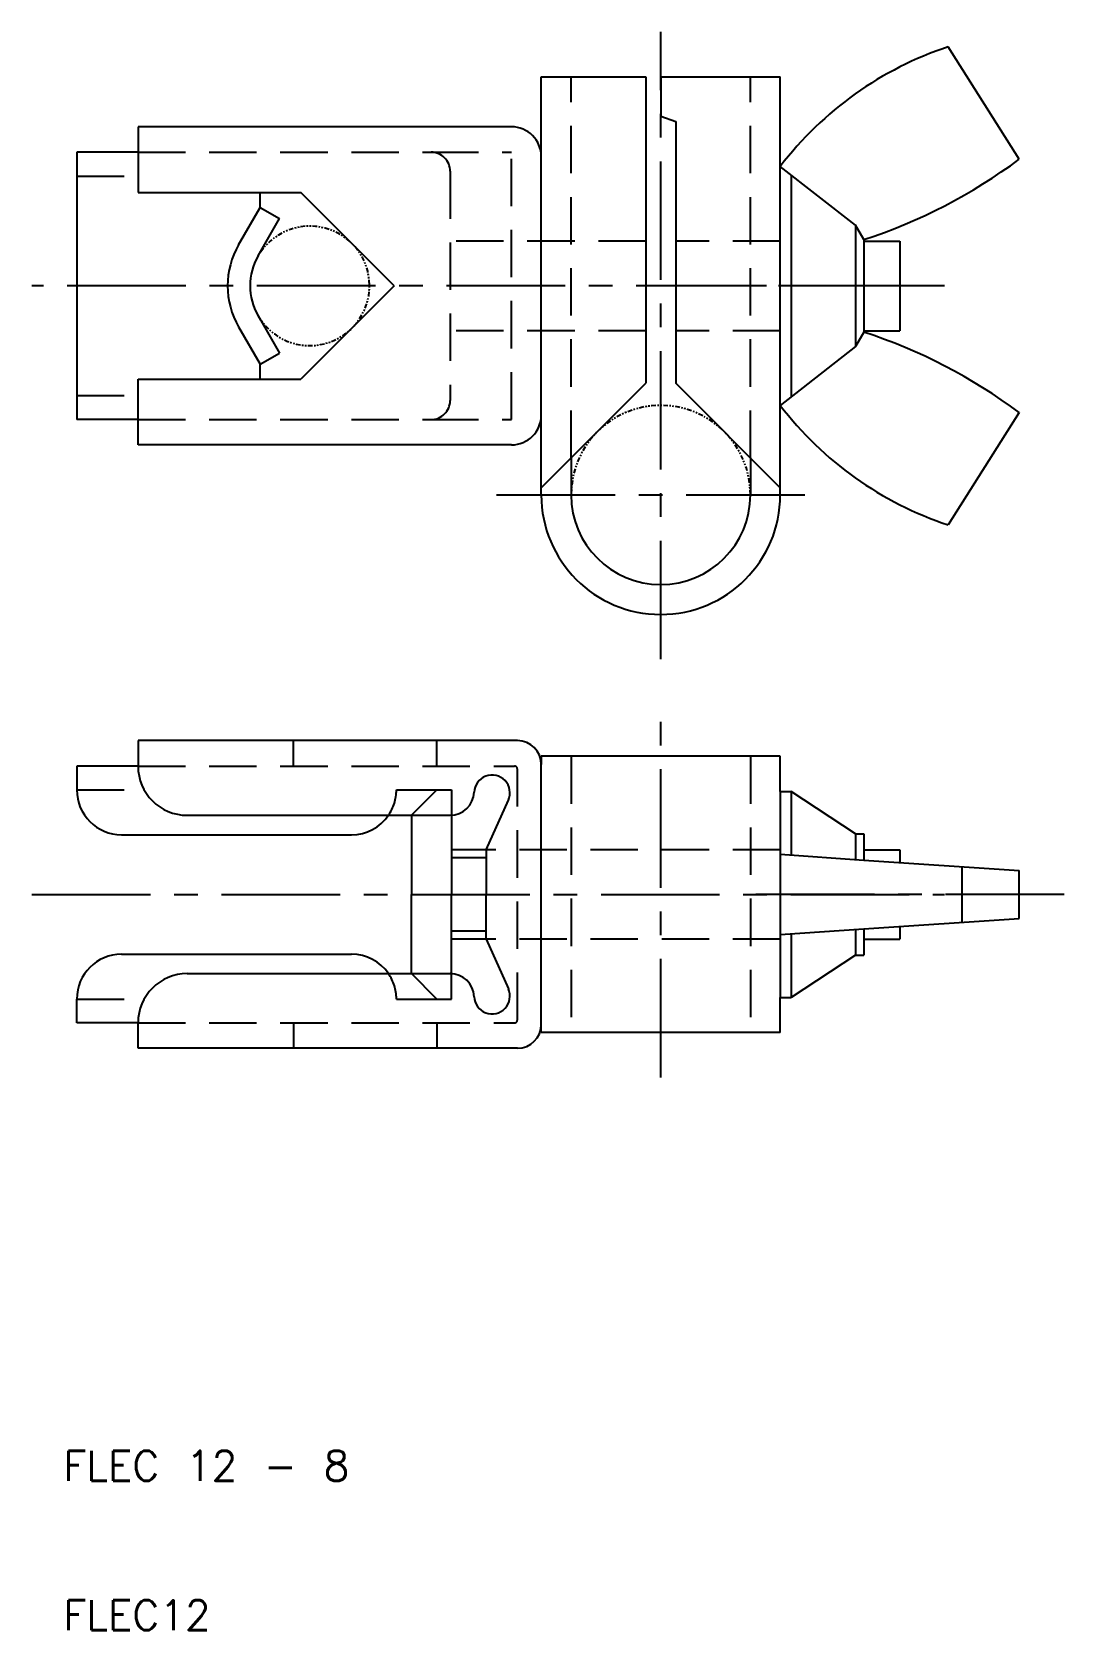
# Model space of a CAD drawing. Extents: x 8 to 77, y 10 to 117.
import ezdxf

# ---------------------------------------------------------------- set-up
doc = ezdxf.new("R2010")
doc.units = 0
doc.header["$LTSCALE"] = 0.25
for name, pattern in [('CENTER', [50.8, 31.75, -6.35, 6.35, -6.35]), ('DASHED', [19.05, 12.7, -6.35]), ('PHANTOM', [2.5, 1.25, -0.25, 0.25, -0.25, 0.25, -0.25])]:
    doc.linetypes.add(name, pattern=pattern)
doc.layers.get('0').update_dxf_attribs({"linetype": 'CONTINUOUS'})
doc.layers.add('CENTER', color=1, linetype='CENTER')
doc.styles.get("Standard").update_dxf_attribs({"font": 'txt.shx', "bigfont": 'extfont.shx'})

msp = doc.modelspace()

# ---------------------------------------------------------------- linework, layer by layer
for p, q in [((74, 108.480437), (69.244769, 116)), ((42, 114), (49, 114)), ((42, 108.65), (42, 114)), ((49, 114), (49, 93.485281)), ((50, 114), (50, 111.36397)), ((50, 114), (58, 114)), ((58, 108), (58, 114)), ((50, 111.36397), (51, 111)), ((40, 110.65), (15, 110.65)), ((15, 110.65), (15, 108.95)), ((51, 111), (51, 93.485281)), ((15, 108.95), (10.9, 108.95)), ((10.9, 108.95), (10.9, 91.05)), ((15, 108.95), (15, 106.25)), ((42, 91.35), (42, 108.65)), ((58, 92), (58, 108)), ((63.04, 104.064), (58, 108)), ((58.728, 107.431467), (58.728, 92.568533)), ((15, 106.25), (23.180236, 106.25)), ((23.180236, 106.25), (25.906854, 106.25)), ((23.180236, 105.25), (23.180236, 106.25)), ((32.156854, 100), (25.906854, 106.25)), ((21.73686, 102.75), (23.180236, 105.25)), ((23.180236, 105.25), (24.479274, 104.5)), ((23.03591, 102.000021), (24.479274, 104.5)), ((63.04, 104.064), (63.04, 95.936)), ((63.6, 103.093867), (63.04, 104.064)), ((63.6, 103.093867), (63.6, 96.906133)), ((63.6, 103), (66, 103)), ((66, 103), (66, 97)), ((32.156854, 100), (25.906854, 93.75)), ((23.03591, 97.999979), (24.47927, 95.500043)), ((21.736877, 97.249971), (23.180236, 94.750035)), ((63.6, 96.906133), (63.04, 95.936)), ((63.6, 97), (66, 97)), ((23.180236, 94.750035), (24.47927, 95.500043)), ((63.04, 95.936), (58, 92)), ((23.180236, 93.75), (23.180236, 94.750035)), ((15, 93.75), (23.180236, 93.75)), ((15, 91.05), (15, 93.75)), ((23.180236, 93.75), (25.906854, 93.75)), ((42, 86.485281), (49, 93.485281)), ((58, 86.485281), (51, 93.485281)), ((15, 91.05), (10.9, 91.05)), ((15, 89.35), (15, 91.05)), ((42, 86), (42, 91.35)), ((58, 86), (58, 92)), ((74, 91.519563), (69.244769, 84)), ((40, 89.35), (15, 89.35)), ((44, 88.485281), (44, 86)), ((56, 88.485281), (56, 86)), ((40.4, 69.55), (15, 69.55)), ((15, 69.55), (15, 67.85)), ((58, 68.5), (42, 68.5)), ((42, 68.5), (42, 67.95)), ((58, 66.15), (58, 68.5)), ((15, 67.85), (10.9, 67.85)), ((10.9, 67.85), (10.9, 66.25)), ((42, 50.55), (42, 67.95)), ((38.32, 62.25), (39.796046, 65.561448)), ((58, 66.15), (58, 52.35)), ((58, 66.15), (58.728, 66.15)), ((63.04, 63.314), (58.728, 66.15)), ((58.728, 66.15), (58.728, 61.888496)), ((18.3, 64.55), (31.771841, 64.55)), ((31.771841, 64.55), (33.3, 64.55)), ((33.3, 64.55), (33.3, 59.25)), ((33.3, 64.55), (35.901786, 64.55)), ((36, 64.553017), (36, 59.25)), ((13.9, 63.25), (29.3, 63.25)), ((63.04, 63.314), (63.6, 63.314)), ((63.04, 63.314), (63.04, 61.59528)), ((63.6, 63.314), (63.6, 61.5572)), ((38.32, 62.25), (36, 62.25)), ((38.32, 62.25), (38.32, 59.25)), ((63.6, 62.25), (66, 62.25)), ((66, 62.25), (66, 61.394)), ((58, 61.938), (63.6, 61.5572)), ((63.6, 61.5572), (74, 60.85)), ((70.16, 61.11112), (70.16, 57.38888)), ((74, 57.65), (74, 60.85)), ((33.3, 53.95), (33.3, 59.25)), ((36, 53.946983), (36, 59.25)), ((38.32, 56.25), (38.32, 59.25)), ((58, 56.562), (63.6, 56.9428)), ((63.04, 56.90472), (63.04, 55.186)), ((63.6, 56.9428), (74, 57.65)), ((63.6, 56.9428), (63.6, 55.186)), ((66, 57.106), (66, 56.25)), ((38.32, 56.25), (36, 56.25)), ((38.32, 56.25), (39.796046, 52.938552)), ((58.728, 56.611504), (58.728, 52.35)), ((63.6, 56.25), (66, 56.25)), ((13.9, 55.25), (29.3, 55.25)), ((63.04, 55.186), (58.728, 52.35)), ((63.04, 55.186), (63.6, 55.186)), ((18.3, 53.95), (31.771841, 53.95)), ((31.771841, 53.95), (33.3, 53.95)), ((33.3, 53.95), (35.901786, 53.95)), ((10.9, 50.65), (10.9, 52.25)), ((58, 52.35), (58.728, 52.35)), ((58, 50), (58, 52.35)), ((15, 50.65), (10.9, 50.65)), ((15, 48.95), (15, 50.65)), ((42, 50), (42, 50.55)), ((58, 50), (42, 50)), ((40.4, 48.95), (15, 48.95))]:
    msp.add_line(p, q)
at = {"color": 3, "linetype": 'DASHED'}
for p, q in [((44, 88.485281), (44, 114)), ((56, 88.485281), (56, 114)), ((15, 108.95), (34.62, 108.95)), ((34.62, 108.95), (40, 108.95)), ((40, 91.05), (40, 108.95)), ((10.9, 107.35), (15, 107.35)), ((35.9, 107.67), (35.9, 92.33)), ((49, 103), (35.9, 103)), ((58, 103), (51, 103)), ((49, 97), (35.9, 97)), ((58, 97), (51, 97)), ((10.9, 92.65), (15, 92.65)), ((15, 91.05), (34.62, 91.05)), ((34.62, 91.05), (40, 91.05)), ((25.4, 67.85), (25.4, 69.55)), ((35, 67.85), (35, 69.55)), ((44, 68.5), (44, 50)), ((56, 68.5), (56, 50)), ((15, 67.85), (40.2, 67.85)), ((40.4, 50.85), (40.4, 67.65)), ((10.9, 66.25), (15.413826, 66.25)), ((32.3, 66.25), (35, 66.25)), ((35, 66.25), (33.3, 64.55)), ((35, 66.25), (36, 66.25)), ((36, 66.25), (36, 64.553017)), ((58, 62.25), (38.32, 62.25)), ((58, 56.25), (38.32, 56.25)), ((35, 52.25), (33.3, 53.95)), ((36, 52.25), (36, 53.946983)), ((10.9, 52.25), (15.413826, 52.25)), ((32.3, 52.25), (35, 52.25)), ((35, 52.25), (36, 52.25)), ((15, 50.65), (40.2, 50.65)), ((25.4, 50.65), (25.4, 48.95)), ((35, 50.65), (35, 48.95))]:
    msp.add_line(p, q, dxfattribs=at)
at = {"color": 3}
for p, q in [((38.32, 61.7), (36, 61.7)), ((38.32, 56.8), (36, 56.8))]:
    msp.add_line(p, q, dxfattribs=at)
for centre, radius, start, end in [((76.56, 93.814937), 23.36, 108.249287, 142.609994), ((40, 108.65), 2, 0, 90), ((52.24, 137.76), 36.48, 288.143833, 306.619012), ((26.5, 100), 5.5, 150, 210.000344), ((26.5, 100), 4, 149.999656, 210.000344), ((52.24, 62.24), 36.48, 53.380988, 71.856167), ((40, 91.35), 2, 270, 0), ((76.56, 106.185063), 23.36, 217.390006, 251.750713), ((50, 86), 6, 134.98298317, 135.01701683), ((50, 86), 6, 44.98298317, 45.01701683), ((50, 86), 8, 180, 0), ((50, 86), 6, 180, 0), ((40.4, 67.95), 1.6, 0, 90), ((18.3, 67.85), 3.3, 180, 270), ((38.7, 66.05), 1.2, 335.975537, 177.953287), ((13.9, 66.25), 3, 180, 270), ((35.901786, 66.15), 1.6, 270, 357.953287), ((29.3, 66.25), 3, 270, 325.481892), ((13.9, 52.25), 3, 90, 180), ((29.3, 52.25), 3, 34.518108, 90), ((18.3, 50.65), 3.3, 90, 180), ((35.901786, 52.35), 1.6, 2.046713, 90), ((38.7, 52.45), 1.2, 182.046713, 24.024463), ((40.4, 50.55), 1.6, 270, 0)]:
    msp.add_arc(centre, radius, start, end)
at = {"color": 3, "linetype": 'DASHED'}
for centre, radius, start, end in [((34.62, 107.67), 1.28, 0, 90), ((34.62, 92.33), 1.28, 270, 0), ((40.2, 67.65), 0.2, 0, 90), ((29.3, 66.25), 3, 325.481892, 0), ((29.3, 52.25), 3, 0, 34.518108), ((40.2, 50.85), 0.2, 270, 0)]:
    msp.add_arc(centre, radius, start, end, dxfattribs=at)
at = {"color": 3, "linetype": 'PHANTOM'}
for centre, radius, start, end in [((26.5, 100), 4, 210.000344, 149.999656), ((50, 86), 6, 0, 180)]:
    msp.add_arc(centre, radius, start, end, dxfattribs=at)
at = {"layer": 'CENTER', "color": 1, "linetype": 'CENTER'}
for p, q in [((50, 75), (50, 117)), ((69, 100), (7.9, 100)), ((66.6, 100), (55, 100)), ((39, 86), (61, 86)), ((50, 47), (50, 71.5)), ((7.9, 59.25), (69, 59.25)), ((77, 59.25), (55, 59.25))]:
    msp.add_line(p, q, dxfattribs=at)

# ---------------------------------------------------------------- texts
for s, p in [('FLEC 12 - 8', (10, 20)), ('FLEC12', (10, 10))]:
    msp.add_text(s, height=2).set_placement(p)

doc.saveas('drawing.dxf')
